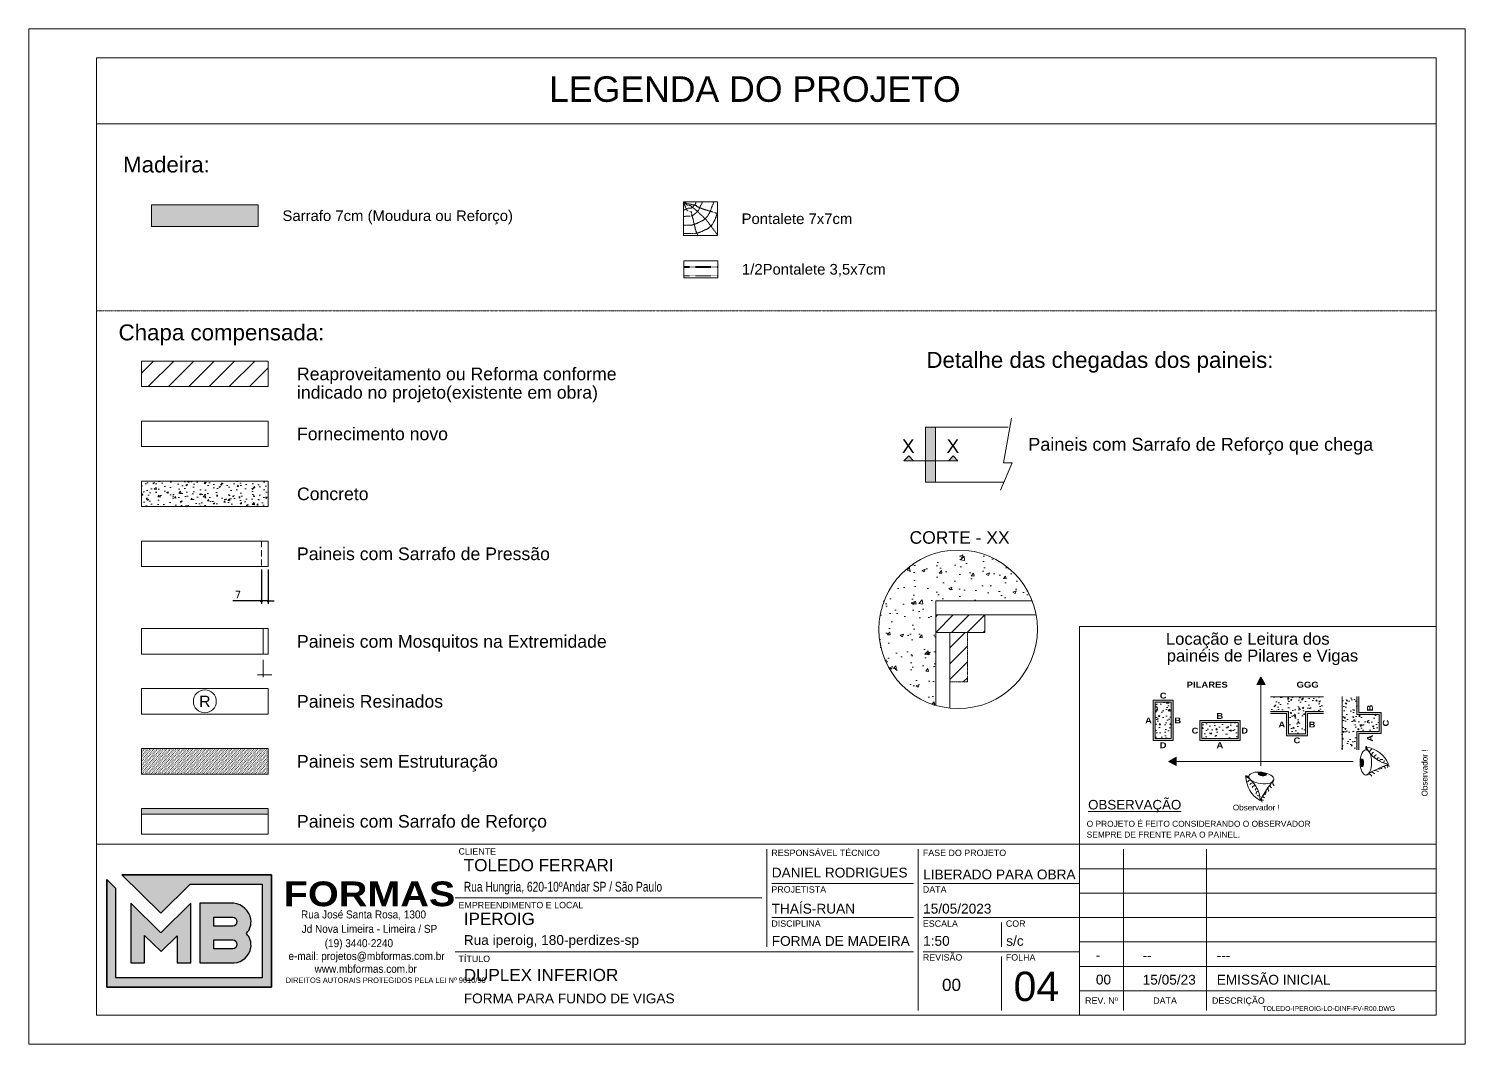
# Model space of a CAD drawing. Extents: x -20676 to 4767, y -817 to 14270.
# Drawn here: x -20676 to -19191, y 7532 to 8582 of the extents above; entities that cross this region are included whole.
import ezdxf
from ezdxf.enums import TextEntityAlignment as Align

# ---------------------------------------------------------------- set-up
doc = ezdxf.new("R2010")
doc.units = 0
doc.header["$PDMODE"] = 2
doc.header["$PDSIZE"] = 10
for name, pattern in [('CABLIN', [0.35, 0.25, -0.1]), ('DIVIDE2', [0.625, 0.25, -0.125, 0, -0.125, 0, -0.125]), ('HIDDEN', [9.525, 6.35, -3.175])]:
    doc.linetypes.add(name, pattern=pattern)
doc.layers.get('0').update_dxf_attribs({"lineweight": 13})
doc.layers.get('Defpoints').update_dxf_attribs({"lineweight": 13})
for name, color, linetype, lineweight in [('cotas', 4, 'Continuous', 13), ('FOLHA MB', 7, 'Continuous', 13), ('Hachura', 251, 'CABLIN', 9), ('MADEIRA', 3, 'Continuous', 13)]:
    doc.layers.add(name, color=color, linetype=linetype, lineweight=lineweight)
doc.layers.add('MB_LOGO', color=254, linetype='Continuous')
doc.styles.add('ARIAL', font='arial.ttf', dxfattribs={"oblique": 15, "height": 25})
doc.styles.add('Arial Black', font='ariblk.ttf')
doc.styles.add('MB_C01', font='arial.ttf', dxfattribs={"height": 1.3})
doc.styles.add('MB_C02', font='arial.ttf', dxfattribs={"height": 2})
doc.styles.add('MB_C03', font='arial.ttf', dxfattribs={"height": 2.5})
doc.styles.add('MB_C04', font='arial.ttf', dxfattribs={"height": 6})
doc.styles.add('MB_LOGO', font='ariblk.ttf', dxfattribs={"height": 75})
doc.styles.add('MB_TEXT', font='ARIALN.TTF', dxfattribs={"height": 10})
doc.styles.add('RICARDO', font='arial.ttf', dxfattribs={"width": 0.8})
doc.styles.add('ROMANS', font='romans.shx')
doc.dimstyles.new('PAINEL', dxfattribs={"dimtxt": 7, "dimasz": 3, "dimexe": 3, "dimexo": 3, "dimgap": 3, "dimtad": 1, "dimdec": 1, "dimzin": 12, "dimdsep": 46, "dimtxsty": 'ROMANS', "dimblk": 'DOT', "dimcen": 0, "dimclrd": 4, "dimclre": 4, "dimclrt": 240, "dimadec": 1, "dimazin": 3, "dimtfac": 1, "dimtdec": 1, "dimtmove": 0, "dimatfit": 3, "dimfxl": 0, "dimtolj": 1, "dimtzin": 12, "dimarcsym": 0})
pattern_1 = [(50, (-120410.039, -68765.315), (14.666859, -1.2831839), [1.5336337, -16.8699712]), (355, (-120410.039, -68765.315), (-2.8372497, 15.3811632), [1.226907, -13.495977]), (100.4514, (-120408.816, -68765.422), (11.8296202, 14.09797), [1.3033881, -14.3372694]), (46.1842, (-120410.039, -68761.226), (21.8234252, -3.3846073), [2.3004506, -25.304957]), (96.6356, (-120408.22, -68761.508), (19.1124036, 19.9192006), [1.955082, -21.5059007]), (351.1842, (-120410.039, -68761.226), (19.112388, 19.9192155), [1.8403605, -20.2439655]), (21, (-120407.994, -68762.248), (12.205824, -8.2329323), [1.5336337, -16.8699712]), (326, (-120407.994, -68762.248), (4.9754214, 14.8281944), [1.226907, -13.495977]), (71.4514, (-120406.977, -68762.934), (17.1812504, 6.5952487), [1.3033881, -14.3372694]), (37.5, (-120410.0386, -68765.3155), (0.2486502, 6.80716333), [0, -13.3323894, 0, -13.7004615, 0, -13.5470981]), (7.5, (-120410.0386, -68765.3155), (5.3793643, 8.06510817), [0, -7.8113079, 0, -13.02566265, 0, -5.16323362]), (327.5, (-120414.5986, -68765.3155), (10.9158414, -0.46121217), [0, -5.1121125, 0, -15.949791, 0, -21.16414575]), (317.5, (-120416.643, -68765.315), (11.9252532, 2.0469917), [0, -6.64574625, 0, -10.5922971, 0, -15.02961075])]

# ---------------------------------------------------------------- blocks, each defined once
blk = doc.blocks.new('OLHO')
at = {"linetype": 'Continuous', "ltscale": 2}
h = blk.add_hatch(color=256, dxfattribs=at)
edge = h.paths.add_edge_path()
edge.add_ellipse((-13.15, 0.82), major_axis=(0, 2.06), ratio=0.407408, start_angle=0, end_angle=360)
for centre, radius, start, end in [((-9.53, 8.7), 1.71, 166.48621, 238.45693), ((-9.21, 8.88), 1.71, 166.48621, 238.45693), ((2.54, 14.4), 14.44, 202.63837, 261.2261), ((-12.99, -5.43), 14.44, 22.63837, 81.2261), ((-7.58, 6.19), 1.68, 111.9328, 184.02), ((23.31, -62.11), 66.34, 110.26584, 121.18128), ((-6.52, 4.85), 1.56, 111.29896, 194.67653), ((-5.5, 3.7), 1.26, 100.14534, 198.25071), ((-4.82, 2.71), 0.649, 46.58631, 250.36892), ((-3.12, 1.29), 1.29, 66.02843, 161.4407), ((-2.8, 1.56), 0.91, 302.73373, 27.59324), ((-9.76, -6.9), 1.95, 30.88381, 102.04137), ((-8.13, -5.22), 1.36, 20.24011, 109.83764), ((-6.71, -7.06), 4.01, 62.00743, 92.78094), ((-4.27, -0.55), 1.74, 244.29694, 319.28841), ((-2.3, -1.84), 0.879, 346.72947, 126.85862), ((-0.82, -1.04), 0.749, 328.35554, 136.8595), ((0.98, 0.07), 0.978, 184.14557, 266.15034)]:
    blk.add_arc(centre, radius, start, end, dxfattribs=at)
for centre, major_axis, ratio in [((-11.13, 1.04), (0, 6.39), 0.452381), ((-13.15, 0.82), (0, 2.06), 0.407408)]:
    blk.add_ellipse(centre, major_axis=major_axis, ratio=ratio, dxfattribs=at)
blk = doc.blocks.new('_Dot')
at = {"color": 0, "linetype": 'ByBlock', "lineweight": -2}
blk.add_line((-0.5, 0), (-1, 0), dxfattribs=at)
at = {"color": 0, "linetype": 'ByBlock', "const_width": 0.5}
blk.add_lwpolyline([(-0.25, 0, 1), (0.25, 0, 1)], format="xyb", close=True, dxfattribs=at)
blk = doc.blocks.new('*D25')
at = {"layer": 'cotas', "color": 4, "lineweight": -2, "transparency": 16777216}
for p, q in [((-20435.8, 8023.2), (-20435.8, 7987.6)), ((-20428.8, 8023.2), (-20428.8, 7987.6)), ((-20438.8, 7990.6), (-20465.5, 7990.6)), ((-20428.8, 7990.6), (-20435.8, 7990.6)), ((-20425.8, 7990.6), (-20422.8, 7990.6))]:
    blk.add_line(p, q, dxfattribs=at)
at = {"layer": 'Defpoints', "color": 0, "transparency": 16777216}
for p in [(-20435.8, 8026.2), (-20428.8, 8026.2), (-20428.8, 7990.6)]:
    blk.add_point(p, dxfattribs=at)
at = {"layer": 'cotas', "color": 4, "lineweight": -2, "transparency": 16777216, "xscale": 3, "yscale": 3, "zscale": 3}
blk.add_blockref('_Dot', (-20435.8, 7990.6), dxfattribs=at)
at = {"layer": 'cotas', "color": 4, "lineweight": -2, "transparency": 16777216, "xscale": 3, "yscale": 3, "zscale": 3, "rotation": 180}
blk.add_blockref('_Dot', (-20428.8, 7990.6), dxfattribs=at)
at = {"layer": 'cotas', "color": 240, "transparency": 16777216, "insert": (-20460.1, 7997.1), "char_height": 7, "attachment_point": 5, "style": 'ROMANS'}
blk.add_mtext('\\A1;7', dxfattribs=at)
blk = doc.blocks.new('Resinado')
at = {"color": 1}
blk.add_circle((0, 0), 11.1, dxfattribs=at)
at = {"style": 'ARIAL'}
blk.add_text('R', height=11, dxfattribs=at).set_placement((0, 0), align=Align.MIDDLE_CENTER)
blk = doc.blocks.new('LOGO2')
at = {"layer": 'MB_LOGO', "linetype": 'Continuous'}
h = blk.add_hatch(color=256, dxfattribs=at)
h.dxf.hatch_style = 1
h.set_gradient(color1=(242, 132, 69), color2=(247, 180, 141), rotation=90, tint=1)
h.paths.add_polyline_path([(7.48, 9.64), (10.45, 12.57), (17.71, 12.57), (17.71, 3.12), (2.97, 3.12), (2.97, 12.14), (2.04, 13.06), (2.04, 2.19), (18.64, 2.19), (18.64, 13.5), (3.56, 13.5)])
h = blk.add_hatch(color=256, dxfattribs=at)
h.dxf.hatch_style = 1
h.set_gradient(color1=(242, 132, 69), color2=(247, 180, 141), rotation=90, tint=1)
h.paths.add_polyline_path([(10.52, 4.64), (10.52, 10.66), (7.5, 7.68), (4.47, 10.66), (4.47, 4.64), (5.86, 4.64), (5.86, 7.4), (7.51, 5.78), (9.13, 7.37), (9.13, 4.64)])
h = blk.add_hatch(color=256, dxfattribs=at)
h.dxf.hatch_style = 1
h.set_gradient(color1=(242, 132, 69), color2=(247, 180, 141), rotation=90, tint=1)
h.paths.add_polyline_path([(11.42, 10.66), (11.42, 4.64), (14.89, 4.64, 0.350532), (16.57, 6.18, 0.219217), (16.12, 7.6, 0.21502), (16.57, 9.03, 0.319901), (14.85, 10.66)])
h.paths.add_polyline_path([(14.75, 8.33), (12.82, 8.33), (12.82, 9.26), (14.63, 9.26, -1)], flags=16)
h.paths.add_polyline_path([(14.75, 6.04), (12.82, 6.04), (12.82, 6.97), (14.63, 6.97, -1)], flags=16)
blk.add_lwpolyline([(3.56, 13.5), (18.64, 13.5), (18.64, 2.19), (2.04, 2.19), (2.04, 13.06)], dxfattribs=at)
at = {"layer": 'MB_LOGO', "color": 31, "linetype": 'Continuous', "true_color": 0xf7b48d}
for points in [[(10.45, 12.57), (17.71, 12.57), (17.71, 3.12), (2.97, 3.12), (2.97, 12.14), (2.04, 13.06), (2.04, 2.19), (18.64, 2.19), (18.64, 13.5), (3.56, 13.5), (7.48, 9.64)], [(4.47, 10.66), (4.47, 4.64), (5.86, 4.64), (5.86, 7.4), (7.51, 5.78), (9.13, 7.37), (9.13, 4.64), (10.52, 4.64), (10.52, 10.66), (7.5, 7.68)]]:
    blk.add_lwpolyline(points, close=True, dxfattribs=at)
for points in [[(16.57, 9.03, 0.319901), (14.85, 10.66), (11.42, 10.66), (11.42, 4.64), (14.89, 4.64, 0.350532), (16.57, 6.18, 0.219217), (16.12, 7.6, 0.21502)], [(12.82, 9.26), (14.75, 9.26, -0.880235), (14.75, 8.33), (12.82, 8.33)], [(12.82, 6.97), (14.75, 6.97, -0.880235), (14.75, 6.04), (12.82, 6.04)]]:
    blk.add_lwpolyline(points, format="xyb", close=True, dxfattribs=at)
at = {"layer": 'MB_LOGO', "color": 0, "linetype": 'Continuous', "style": 'MB_LOGO'}
blk.add_text('FORMAS', height=2.496, dxfattribs=at).set_placement((19.88, 10.35))
at = {"layer": 'MB_LOGO', "color": 0, "style": 'MB_TEXT', "width": 1.1}
for s, p in [('Rua José Santa Rosa, 1300', (21.62, 9.12)), ('Jd Nova Limeira - Limeira / SP', (21.69, 7.67)), ('(19) 3440-2240', (24.01, 6.23)), ('e-mail: projetos@mbformas.com.br', (20.35, 4.93)), ('www.mbformas.com.br', (22.99, 3.64))]:
    blk.add_text(s, height=0.7993, dxfattribs=at).set_placement(p)
at = {"layer": 'MB_LOGO', "color": 252, "style": 'MB_TEXT'}
blk.add_text('DIREITOS AUTORAIS PROTEGIDOS PELA LEI Nº 9610/98', height=0.546, dxfattribs=at).set_placement((20.07, 2.62))
blk = doc.blocks.new('A$Ceb89ac90')
at = {"color": 1}
for p, q in [((1086.3, 356.7), (70, 356.7)), ((1086.3, 356.7), (1086.3, 179.9)), ((1455, 356.7), (1086.3, 356.7)), ((763, 351.7), (763, 250.7)), ((919.6, 351.7), (919.6, 185)), ((1131.8, 185), (1131.8, 351.7)), ((1217.6, 351.7), (1217.6, 185)), ((1455, 331.5), (1086.3, 331.5)), ((914.6, 316.3), (768.1, 316.3)), ((1086.3, 316.3), (924.7, 316.3)), ((758, 301.2), (440.7, 301.2)), ((1455, 306.2), (1086.3, 306.2)), ((914.6, 281), (768.1, 281)), ((1086.3, 281), (924.7, 281)), ((1005.5, 275.9), (1005.5, 250.7)), ((1455, 281), (1086.3, 281)), ((1455, 255.7), (1086.3, 255.7)), ((914.6, 245.6), (440.7, 245.6)), ((1086.3, 245.6), (924.7, 245.6)), ((1005.5, 240.6), (1005.5, 185)), ((1455, 230.4), (1086.3, 230.4)), ((1455, 205.2), (1086.3, 205.2))]:
    blk.add_line(p, q, dxfattribs=at)
for points in [[(0, 1199.9), (0, 149.9), (1485, 149.9), (1485, 1199.9)], [(70, 1169.9), (70, 179.9), (1455, 179.9), (1455, 1169.9)]]:
    blk.add_lwpolyline(points, close=True, dxfattribs=at)
at = {"xscale": 10.25810868844649, "yscale": 10.25810868844649, "zscale": 10.25810868844649}
blk.add_blockref('LOGO2', (59.7, 186.5), dxfattribs=at)
at = {"color": 6, "style": 'MB_C01'}
for s, height, p in [('CLIENTE', 6.57, (444.3, 346.1)), ('RESPONSÁVEL TÉCNICO', 6.566, (767.7, 344.6)), ('FASE DO PROJETO', 6.566, (924.3, 344.6)), ('PROJETISTA', 6.57, (767.7, 306.7)), ('DATA', 6.57, (924.3, 306.7)), ('EMPREENDIMENTO E LOCAL', 6.566, (444.3, 290.6)), ('DISCIPLINA', 6.57, (767.7, 271.4)), ('ESCALA', 6.57, (924.3, 271.4)), ('COR', 6.57, (1010.1, 271.4)), ('TÍTULO', 6.57, (444.3, 235)), ('REVISÃO', 6.57, (924.3, 236.5)), ('FOLHA', 6.57, (1010.1, 236.5))]:
    blk.add_text(s, height=height, dxfattribs=at).set_placement(p)
at = {"color": 5, "style": 'MB_C02'}
for s, p in [('DANIEL RODRIGUES', (768.1, 322.4)), ('FORMA DE MADEIRA', (768.1, 251.7))]:
    blk.add_text(s, height=10.102, dxfattribs=at).set_placement(p)
at = {"color": 6, "style": 'MB_C01'}
for s, p in [('REV. Nº', (1109, 195.1)), ('DATA', (1174.7, 195.1)), ('DESCRIÇÃO', (1250.5, 195.1))]:
    blk.add_text(s, height=6.57, dxfattribs=at).set_placement(p, align=Align.MIDDLE_CENTER)
at = {"insert": (1275.3, 189.4), "char_height": 5.051, "width": 210.818, "attachment_point": 1, "style": 'MB_C04'}
blk.add_mtext('TOLEDO-IPEROIG-LO-DINF-FV-R00.DWG', dxfattribs=at)
at = {"color": 5}
for tag, p, height, style in [('CLIENTE', (449.7, 328.8), 12.6, 'MB_C03'), ('REV_05', (1103.1, 338.1), 10.1, 'MB_C02'), ('DATA_REV_05', (1151.5, 337.9), 10.1, 'MB_C02'), ('INFO_REV_05', (1228.1, 337.9), 10.1, 'MB_C02'), ('FASE', (924.6, 320.5), 10.1, 'MB_C02'), ('REV_04', (1103.1, 312.8), 10.1, 'MB_C02'), ('DATA_REV_04', (1151.5, 312.7), 10.1, 'MB_C02'), ('INFO_REV_04', (1228.1, 312.7), 10.1, 'MB_C02'), ('REV_03', (1103.1, 287.6), 10.1, 'MB_C02'), ('DATA_REV_03', (1151.5, 287.4), 10.1, 'MB_C02'), ('INFO_REV_03', (1228.1, 287.4), 10.1, 'MB_C02'), ('OBRA', (449.7, 273.3), 12.6, 'MB_C03'), ('PROJETISTA', (768, 285.1), 10.1, 'MB_C02'), ('DATA', (924.6, 285.1), 10.1, 'MB_C02'), ('REV_02', (1103.1, 262.3), 10.1, 'MB_C02'), ('DATA_REV_02', (1151.5, 262.1), 10.1, 'MB_C02'), ('INFO_REV_02', (1228.1, 262.1), 10.1, 'MB_C02'), ('ESC', (924.6, 251.8), 10.1, 'MB_C02'), ('COR', (1010.5, 251.8), 10.1, 'MB_C02'), ('REV_01', (1103.1, 237.1), 10.1, 'MB_C02'), ('DATA_REV_01', (1151.5, 236.9), 10.1, 'MB_C02'), ('INFO_REV_01', (1228.1, 236.9), 10.1, 'MB_C02'), ('PAVIMENTO', (449.7, 215.3), 12.6, 'MB_C03'), ('FL', (1018.1, 194.7), 30.3, 'MB_C04'), ('EMISSÃO_INICIAL', (1228.1, 211.6), 10.1, 'MB_C02'), ('REV', (944.1, 205), 12.6, 'MB_C03'), ('REV_00', (1103.1, 211.8), 10.1, 'MB_C02'), ('DATA_REV_00', (1151.5, 211.6), 10.1, 'MB_C02')]:
    blk.add_attdef(tag, p, '', height=height, dxfattribs=dict(at, style=style))
at = {"color": 6, "style": 'MB_C02'}
for tag, p in [('ENDEREÇO_CLIENTE', (449.7, 307.8)), ('ENDEREÇO_OBRA', (449.7, 252.7)), ('TIPO_DE_PROJETO', (449.7, 192.3))]:
    blk.add_attdef(tag, p, '', height=10.1, dxfattribs=at)

msp = doc.modelspace()

# ---------------------------------------------------------------- hatches: boundary and pattern name
at = {"layer": 'FOLHA MB'}
h = msp.add_hatch(dxfattribs=at)
h.set_pattern_fill('ANSI31', color=256, scale=118.656251, style=0)
h.set_pattern_definition([(45, (-19313.73, 12010.409), (-10.48783, 10.48783), [])])
h.paths.add_polyline_path([(-20559.95, 8238.58), (-20559.95, 8212.18), (-20428.75, 8212.18), (-20428.75, 8238.58)])
at = {"layer": 'FOLHA MB', "ltscale": 2}
for points in [[(-19749.27, 8113.5), (-19739.08, 8113.5), (-19739.08, 8170.18), (-19749.27, 8170.18)], [(-20559.95, 7775.99), (-20559.95, 7770.06), (-20428.75, 7770.06), (-20428.75, 7775.99)]]:
    msp.add_hatch(color=252, dxfattribs=at).paths.add_polyline_path(points)
h = msp.add_hatch(color=256, dxfattribs=at)
h.paths.add_polyline_path([(-19771.66, 8135.66), (-19761.72, 8135.66), (-19766.69, 8140.64)])
h.paths.add_polyline_path([(-19720.76, 8140.64), (-19725.73, 8135.66), (-19715.78, 8135.66)])
at = {"layer": 'FOLHA MB'}
h = msp.add_hatch(dxfattribs=at)
h.set_pattern_fill('AR-CONC', color=256, scale=2.373125, style=0)
h.set_pattern_definition([(50, (-10310.081, 8186.85), (17.02148, -1.489187), [1.779844, -19.57828]), (355, (-10310.081, 8186.85), (-3.292743, 17.85046), [1.423875, -15.662625]), (100.4514, (-10308.663, 8186.726), (13.72875, 16.361262), [1.512634, -16.63898]), (46.1842, (-10310.08, 8191.596), (25.326964, -3.927973), [2.669766, -29.36742]), (96.6356, (-10307.97, 8191.27), (22.180715, 23.117035), [2.26895, -24.958464]), (351.1842, (-10310.08, 8191.596), (22.180696, 23.11705), [2.13581, -23.49394]), (21, (-10307.708, 8190.41), (14.16535, -9.55465), [1.779844, -19.57828]), (326, (-10307.708, 8190.41), (5.774177, 17.208717), [1.423875, -15.662625]), (71.4514, (-10306.527, 8189.614), (19.939533, 7.654052), [1.512634, -16.63898]), (37.5, (-10310.081, 8186.85), (0.2885686, 7.8999873), [0, -15.472775, 0, -15.899938, 0, -15.721953]), (7.5, (-10310.081, 8186.85), (6.242969, 9.359883), [0, -9.0653376, 0, -15.116806, 0, -5.992141]), (327.5, (-10315.373, 8186.85), (12.6682738, -0.5352553), [0, -5.932813, 0, -18.510375, 0, -24.561844]), (317.5, (-10317.746, 8186.85), (13.839737, 2.375616), [0, -7.712656, 0, -12.292788, 0, -17.442469])])
h.paths.add_polyline_path([(-20428.75, 8088.18), (-20428.75, 8114.58), (-20559.95, 8114.58), (-20559.95, 8088.18)])
at = {"layer": 'FOLHA MB', "linetype": 'HIDDEN', "ltscale": 15}
h = msp.add_hatch(dxfattribs=at)
h.set_pattern_fill('AR-CONC', color=251, scale=0.182044, style=0)
h.set_pattern_definition([(50, (7000, 0), (33.165646, -2.901617), [3.46794, -38.147344]), (355, (7000, 0), (-6.415857, 34.780774), [2.774352, -30.51798]), (100.45144, (7002.764, -0.242), (26.74979, 31.879156), [2.947296, -32.42028]), (46.1842, (7000, 9.248), (49.348343, -7.65356), [5.20191, -57.221015]), (96.63556, (7004.11, 8.61), (43.218025, 45.04247), [4.42095, -48.63046]), (351.18415, (7000, 9.25), (43.21802, 45.04247), [4.16152, -45.77676]), (21, (7004.624, 6.936), (27.600507, -18.616777), [3.46794, -38.147344]), (326, (7004.624, 6.936), (11.250695, 33.530335), [2.774352, -30.517875]), (71.45144, (7006.924, 5.384), (38.851202, 14.913558), [2.947296, -32.420224]), (37.5, (7000, 0), (0.562262, 15.392747), [0, -30.147961, 0, -30.980267, 0, -30.633473]), (7.5, (7000, 0), (12.164126, 18.237284), [0, -17.663376, 0, -29.454373, 0, -11.675399]), (327.5, (6989.689, 0), (24.6834694, -1.042884), [0, -11.559801, 0, -36.06658, 0, -47.857576]), (317.5, (6985.065, 0), (26.966045, 4.628743), [0, -15.027741, 0, -23.951908, 0, -33.985815])])
h.paths.add_polyline_path([(-19639.07, 7990.69, 0.8316669), (-19797.61, 7961.3, 0.3323584), (-19738.85, 7882.67), (-19738.85, 7957.92), (-19738.85, 7990.69)])
at = {"layer": 'FOLHA MB'}
h = msp.add_hatch(dxfattribs=at)
h.set_pattern_fill('ANSI31', color=256, scale=3.640882, style=0)
h.set_pattern_definition([(45, (-19738.853, 7957.919), (-8.174, 8.174), [])])
h.paths.add_polyline_path([(-19738.85, 7976.12), (-19738.85, 7957.92), (-19687.88, 7957.92), (-19687.88, 7976.12)])
h = msp.add_hatch(dxfattribs=at)
h.set_pattern_fill('ANSI31', color=256, scale=3.640882, style=0)
h.set_pattern_definition([(45, (20661.083, -8563.773), (-8.1740137, 8.1740137), [])])
h.paths.add_polyline_path([(-19706.08, 7957.92), (-19724.29, 7957.92), (-19724.29, 7906.95), (-19706.08, 7906.95)])
at = {"layer": 'FOLHA MB', "linetype": 'Continuous', "ltscale": 2}
h = msp.add_hatch(color=256, dxfattribs=at)
h.paths.add_polyline_path([(-19407, 7904.34), (-19402.61, 7904.34), (-19402.61, 7912.18)])
h.paths.add_polyline_path([(-19402.61, 7912.18), (-19402.61, 7904.34), (-19398.23, 7904.34)])
for points in [[(-19402.61, 7912.18), (-19402.61, 7904.34), (-19398.23, 7904.34)], [(-19301.5, 7875.21), (-19301.5, 7891.87), (-19303.54, 7891.87), (-19303.54, 7873.16), (-19280.4, 7873.16), (-19280.4, 7855.5), (-19303.54, 7855.5), (-19303.54, 7836.79), (-19301.5, 7836.79), (-19301.5, 7853.45), (-19278.36, 7853.45), (-19278.36, 7875.21)], [(-19354.46, 7874.42), (-19337.79, 7874.42), (-19337.79, 7876.47), (-19356.51, 7876.47), (-19356.51, 7853.33), (-19374.17, 7853.33), (-19374.17, 7876.47), (-19392.88, 7876.47), (-19392.88, 7874.42), (-19376.21, 7874.42), (-19376.21, 7851.28), (-19354.46, 7851.28)], [(-19490.25, 7829.09), (-19498.1, 7824.71), (-19490.25, 7824.71)]]:
    msp.add_hatch(color=256, dxfattribs=at).paths.add_polyline_path(points)
h = msp.add_hatch(color=256, dxfattribs=at)
h.paths.add_polyline_path([(-19514.01, 7846.2), (-19493.36, 7846.2), (-19493.36, 7887.91), (-19514.01, 7887.91)])
h.paths.add_polyline_path([(-19495.41, 7848.25), (-19511.96, 7848.25), (-19511.96, 7885.87), (-19495.41, 7885.87)], flags=16)
h.paths.add_polyline_path([(-19465.92, 7846.2), (-19424.2, 7846.2), (-19424.2, 7866.85), (-19465.92, 7866.85)])
h.paths.add_polyline_path([(-19426.25, 7848.25), (-19426.25, 7864.8), (-19463.87, 7864.8), (-19463.87, 7848.25)], flags=16)
at = {"layer": 'FOLHA MB'}
h = msp.add_hatch(dxfattribs=at)
h.set_pattern_fill('AR-CONC', color=256, scale=2.044845, style=0)
h.set_pattern_definition(pattern_1)
h.paths.add_polyline_path([(-19511.96, 7848.25), (-19495.41, 7848.25), (-19495.41, 7885.87), (-19511.96, 7885.87)])
h = msp.add_hatch(dxfattribs=at)
h.set_pattern_fill('AR-CONC', color=256, scale=2.044845, style=0)
h.set_pattern_definition([(50, (-120430.298, -68770.11), (14.666859, -1.2831839), [1.5336337, -16.8699712]), (355, (-120430.298, -68770.11), (-2.8372497, 15.3811632), [1.226907, -13.495977]), (100.4514, (-120429.076, -68770.217), (11.8296202, 14.09797), [1.3033881, -14.3372694]), (46.1842, (-120430.298, -68766.02), (21.8234252, -3.3846073), [2.3004506, -25.304957]), (96.6356, (-120428.48, -68766.303), (19.1124036, 19.9192006), [1.955082, -21.5059007]), (351.1842, (-120430.298, -68766.02), (19.112388, 19.9192155), [1.8403605, -20.2439655]), (21, (-120428.253, -68767.043), (12.205824, -8.2329323), [1.5336337, -16.8699712]), (326, (-120428.253, -68767.043), (4.9754214, 14.8281944), [1.226907, -13.495977]), (71.4514, (-120427.236, -68767.729), (17.1812504, 6.5952487), [1.3033881, -14.3372694]), (37.5, (-120430.298, -68770.1103), (0.2486502, 6.80716333), [0, -13.3323894, 0, -13.7004615, 0, -13.5470981]), (7.5, (-120430.298, -68770.11), (5.3793643, 8.06510817), [0, -7.8113079, 0, -13.02566265, 0, -5.16323362]), (327.5, (-120434.858, -68770.1103), (10.9158414, -0.46121217), [0, -5.1121125, 0, -15.949791, 0, -21.16414575]), (317.5, (-120436.903, -68770.11), (11.9252532, 2.0469917), [0, -6.64574625, 0, -10.5922971, 0, -15.02961075])])
h.paths.add_polyline_path([(-19337.79, 7891.6), (-19392.88, 7891.6), (-19392.88, 7876.47), (-19374.17, 7876.47), (-19374.17, 7853.33), (-19356.51, 7853.33), (-19356.51, 7876.47), (-19337.79, 7876.47)])
h = msp.add_hatch(dxfattribs=at)
h.set_pattern_fill('AR-CONC', color=256, scale=2.044845, angle=90, style=0)
h.set_pattern_definition([(140, (57343.034, -93200.632), (1.2831839, 14.666859), [1.5336337, -16.8699712]), (85, (57343.034, -93200.632), (-15.3811632, -2.8372497), [1.226907, -13.495977]), (190.4514, (57343.14, -93199.41), (-14.09797, 11.8296202), [1.3033881, -14.3372694]), (136.1842, (57338.944, -93200.632), (3.3846073, 21.8234252), [2.3004506, -25.304957]), (186.6356, (57339.226, -93198.813), (-19.9192006, 19.1124036), [1.955082, -21.5059007]), (81.1842, (57338.944, -93200.632), (-19.9192155, 19.112388), [1.8403605, -20.2439655]), (111, (57339.966, -93198.587), (8.2329323, 12.205824), [1.5336337, -16.8699712]), (56, (57339.966, -93198.587), (-14.8281944, 4.9754214), [1.226907, -13.495977]), (161.4514, (57340.652, -93197.57), (-6.5952487, 17.1812504), [1.3033881, -14.3372694]), (127.5, (57343.0335, -93200.632), (-6.80716333, 0.2486502), [0, -13.3323894, 0, -13.7004615, 0, -13.5470981]), (97.5, (57343.0335, -93200.632), (-8.06510817, 5.3793643), [0, -7.8113079, 0, -13.02566265, 0, -5.16323362]), (57.5, (57343.0335, -93205.192), (0.46121217, 10.9158414), [0, -5.1121125, 0, -15.949791, 0, -21.16414575]), (47.5, (57343.0335, -93207.237), (-2.0469917, 11.9252532), [0, -6.64574625, 0, -10.5922971, 0, -15.02961075])])
h.paths.add_polyline_path([(-19318.68, 7891.87), (-19318.68, 7836.79), (-19303.54, 7836.79), (-19303.54, 7855.5), (-19280.4, 7855.5), (-19280.4, 7873.16), (-19303.54, 7873.16), (-19303.54, 7891.87)])
h = msp.add_hatch(dxfattribs=at)
h.set_pattern_fill('AR-CONC', color=256, scale=2.044845, style=0)
h.set_pattern_definition(pattern_1)
h.paths.add_polyline_path([(-19463.87, 7864.8), (-19463.87, 7848.25), (-19426.25, 7848.25), (-19426.25, 7864.8)])
h = msp.add_hatch(dxfattribs=at)
h.set_pattern_fill('DOTS', color=256, angle=45, style=0)
h.paths.add_polyline_path([(-20559.95, 7837.99), (-20559.95, 7811.59), (-20428.75, 7811.59), (-20428.75, 7837.99)])
at = {"layer": 'FOLHA MB', "linetype": 'Continuous', "ltscale": 2}
h = msp.add_hatch(color=256, dxfattribs=at)
h.paths.add_polyline_path([(-19490.25, 7820.33), (-19490.25, 7824.71), (-19498.1, 7824.71)])
h.paths.add_polyline_path([(-19498.1, 7824.71), (-19490.25, 7824.71), (-19490.25, 7829.09)])
at = {"layer": 'Hachura'}
msp.add_hatch(color=256, dxfattribs=at).paths.add_polyline_path([(-20439.07, 8377.81), (-20439.07, 8400.06), (-20549.64, 8400.06), (-20549.64, 8377.81)])

# ---------------------------------------------------------------- linework, layer by layer
at = {"layer": 'FOLHA MB', "color": 0}
msp.add_line((-20606.4, 8483.8), (-19221.4, 8483.8), dxfattribs=at)
at = {"layer": 'FOLHA MB', "color": 176, "linetype": 'DIVIDE2'}
msp.add_line((-20606.4, 8290.46), (-19221.4, 8290.46), dxfattribs=at)
at = {"layer": 'FOLHA MB'}
for p, q in [((-19739.08, 8170.18), (-19739.08, 8113.5)), ((-19687.88, 7976.12), (-19687.88, 7957.92)), ((-19738.85, 7957.92), (-19706.08, 7957.92)), ((-19738.85, 7957.92), (-19687.88, 7957.92)), ((-20434.13, 7929.65), (-20434.13, 7911.86)), ((-20440.06, 7914.23), (-20425.19, 7914.23)), ((-20559.95, 7770.06), (-20428.75, 7770.06))]:
    msp.add_line(p, q, dxfattribs=at)
at = {"layer": 'FOLHA MB', "ltscale": 2}
for p, q in [((-19660.46, 8179.63), (-19668.89, 8133.29)), ((-19771.66, 8135.66), (-19766.69, 8140.64)), ((-19761.72, 8135.66), (-19766.69, 8140.64)), ((-19725.73, 8135.66), (-19720.76, 8140.64)), ((-19715.78, 8135.66), (-19720.76, 8140.64)), ((-19771.66, 8135.66), (-19715.78, 8135.66)), ((-19659.66, 8133.29), (-19671.7, 8105.2)), ((-19668.89, 8133.29), (-19659.66, 8133.29)), ((-19738.85, 7990.69), (-19639.07, 7990.69)), ((-19738.85, 7990.69), (-19738.85, 7957.92)), ((-19738.85, 7976.12), (-19634.98, 7976.12)), ((-19738.85, 7957.92), (-19738.85, 7882.67)), ((-19724.29, 7957.92), (-19724.29, 7879.77))]:
    msp.add_line(p, q, dxfattribs=at)
at = {"layer": 'FOLHA MB', "color": 1, "linetype": 'HIDDEN'}
msp.add_line((-20435.76, 8052.58), (-20435.76, 8026.18), dxfattribs=at)
at = {"layer": 'FOLHA MB', "color": 1}
msp.add_line((-20434.13, 7961.99), (-20434.13, 7935.59), dxfattribs=at)
at = {"layer": 'FOLHA MB', "linetype": 'DIVIDE2'}
for p in [(-19706.08, 7957.92), (-19724.29, 7906.95)]:
    msp.add_line(p, (-19706.08, 7906.95), dxfattribs=at)
at = {"layer": 'FOLHA MB', "linetype": 'Continuous', "ltscale": 2}
for p, q in [((-19402.61, 7912.18), (-19407, 7904.34)), ((-19407, 7904.34), (-19398.23, 7904.34)), ((-19402.61, 7912.18), (-19398.23, 7904.34)), ((-19402.61, 7912.18), (-19402.61, 7820.25)), ((-19392.88, 7891.6), (-19337.79, 7891.6)), ((-19318.68, 7836.79), (-19318.68, 7891.87)), ((-19303.54, 7873.16), (-19303.54, 7891.87)), ((-19301.5, 7875.21), (-19301.5, 7891.87)), ((-19392.88, 7876.47), (-19374.17, 7876.47)), ((-19392.88, 7874.42), (-19376.21, 7874.42)), ((-19376.21, 7874.42), (-19376.21, 7851.28)), ((-19374.17, 7876.47), (-19374.17, 7853.33)), ((-19356.51, 7876.47), (-19356.51, 7853.33)), ((-19356.51, 7876.47), (-19337.79, 7876.47)), ((-19354.46, 7874.42), (-19354.46, 7851.28)), ((-19354.46, 7874.42), (-19337.79, 7874.42)), ((-19303.54, 7873.16), (-19280.4, 7873.16)), ((-19301.5, 7875.21), (-19278.36, 7875.21)), ((-19280.4, 7855.5), (-19280.4, 7873.16)), ((-19278.36, 7853.45), (-19278.36, 7875.21)), ((-19376.21, 7851.28), (-19354.46, 7851.28)), ((-19374.17, 7853.33), (-19356.51, 7853.33)), ((-19303.54, 7836.79), (-19303.54, 7855.5)), ((-19303.54, 7855.5), (-19280.4, 7855.5)), ((-19301.5, 7836.79), (-19301.5, 7853.45)), ((-19301.5, 7853.45), (-19278.36, 7853.45)), ((-19498.1, 7824.71), (-19490.25, 7829.09)), ((-19490.25, 7820.33), (-19490.25, 7829.09)), ((-19498.1, 7824.71), (-19490.25, 7820.33)), ((-19498.1, 7824.71), (-19307.13, 7824.71))]:
    msp.add_line(p, q, dxfattribs=at)
at = {"layer": 'FOLHA MB'}
for points in [[(-20559.95, 8238.58), (-20428.75, 8238.58), (-20428.75, 8212.18), (-20559.95, 8212.18)], [(-20559.95, 8176.58), (-20428.75, 8176.58), (-20428.75, 8150.18), (-20559.95, 8150.18)], [(-20559.95, 8114.58), (-20428.75, 8114.58), (-20428.75, 8088.18), (-20559.95, 8088.18)], [(-20559.95, 8052.58), (-20428.75, 8052.58), (-20428.75, 8026.18), (-20559.95, 8026.18)], [(-20559.95, 7961.99), (-20434.13, 7961.99), (-20434.13, 7935.59), (-20559.95, 7935.59)], [(-20559.95, 7899.99), (-20428.75, 7899.99), (-20428.75, 7873.59), (-20559.95, 7873.59)], [(-20559.95, 7837.99), (-20428.75, 7837.99), (-20428.75, 7811.59), (-20559.95, 7811.59)], [(-20559.95, 7775.99), (-20428.75, 7775.99), (-20428.75, 7749.59), (-20559.95, 7749.59)]]:
    msp.add_lwpolyline(points, close=True, dxfattribs=at)
msp.add_lwpolyline([(-19668.14, 8113.5), (-19749.27, 8113.5), (-19749.27, 8170.18), (-19664.07, 8170.18)], dxfattribs=at)
at = {"layer": 'FOLHA MB', "color": 1}
for points in [[(-20434.13, 7935.59), (-20428.75, 7935.59), (-20428.75, 7961.99), (-20434.13, 7961.99)], [(-19221.38, 7739.05), (-19590.1, 7739.05), (-19590.1, 7964.24), (-19221.38, 7964.24)]]:
    msp.add_lwpolyline(points, close=True, dxfattribs=at)
at = {"layer": 'FOLHA MB', "linetype": 'Continuous', "ltscale": 2}
for points in [[(-19514.01, 7887.91), (-19493.36, 7887.91), (-19493.36, 7846.2), (-19514.01, 7846.2)], [(-19511.96, 7885.87), (-19495.41, 7885.87), (-19495.41, 7848.25), (-19511.96, 7848.25)], [(-19465.92, 7846.2), (-19465.92, 7866.85), (-19424.2, 7866.85), (-19424.2, 7846.2)], [(-19463.87, 7848.25), (-19463.87, 7864.8), (-19426.25, 7864.8), (-19426.25, 7848.25)]]:
    msp.add_lwpolyline(points, close=True, dxfattribs=at)
at = {"layer": 'FOLHA MB', "ltscale": 2}
msp.add_circle((-19715.62, 7961.3), 81.99, dxfattribs=at)
at = {"layer": 'Hachura'}
for p, q in [((-19999.1, 8336.4), (-19964.1, 8336.4)), ((-19999.1, 8335.34), (-19964.1, 8335.34)), ((-19999.1, 8326.79), (-19964.1, 8326.79))]:
    msp.add_line(p, q, dxfattribs=at)
for points in [[(-19999.48, 8378.88), (-19999.34, 8378.88), (-19998.87, 8379.02), (-19997.04, 8379.02), (-19996.56, 8379.08), (-19995.68, 8379.08), (-19991.7, 8379.22), (-19991.3, 8379.29), (-19990.82, 8379.29), (-19990.35, 8379.42), (-19989.87, 8379.49), (-19989.46, 8379.63), (-19988.99, 8379.83), (-19988.52, 8380.03), (-19988.11, 8380.1), (-19987.63, 8380.31), (-19987.16, 8380.44), (-19986.68, 8380.64), (-19986.28, 8380.85), (-19985.8, 8381.05), (-19985.33, 8381.19), (-19984.85, 8381.46), (-19984.44, 8381.8), (-19983.97, 8381.87), (-19983.49, 8382.07), (-19983.09, 8382.41), (-19982.61, 8382.61), (-19982.14, 8382.81), (-19981.66, 8383.02), (-19981.05, 8383.22), (-19980.44, 8383.42), (-19979.83, 8383.83), (-19979.42, 8384.04), (-19978.95, 8384.24), (-19978.47, 8384.65), (-19978.07, 8385.05), (-19977.59, 8385.46), (-19977.12, 8385.8), (-19976.84, 8386.21), (-19976.37, 8386.61), (-19975.42, 8387.43), (-19975.15, 8388.04), (-19974.67, 8388.31), (-19974.54, 8388.72), (-19974.06, 8389.26), (-19973.93, 8389.87), (-19973.66, 8390.34), (-19973.32, 8390.89), (-19972.84, 8391.36), (-19972.71, 8391.77), (-19972.57, 8392.31), (-19972.23, 8392.85), (-19972.09, 8393.26), (-19971.96, 8393.73), (-19971.55, 8394.28), (-19971.42, 8394.82), (-19971.28, 8395.29), (-19970.94, 8395.7), (-19970.81, 8396.24), (-19970.67, 8396.65), (-19970.53, 8397.12), (-19970.33, 8397.87), (-19970.06, 8398.41), (-19969.92, 8399.39), (-19969.72, 8400), (-19969.31, 8400.04), (-19969.11, 8400.65), (-19968.97, 8401.06), (-19968.84, 8401.47), (-19968.7, 8401.87), (-19968.5, 8402.28), (-19968.5, 8403.31)], [(-19999.48, 8403.31), (-19998.33, 8402.49), (-19998.19, 8402.08), (-19997.78, 8401.88), (-19997.44, 8401.47), (-19996.97, 8401.27), (-19996.7, 8400.86), (-19996.36, 8400.45), (-19996.09, 8400.05), (-19995.95, 8400.14), (-19995.48, 8399.73), (-19991.64, 8399.19), (-19991.23, 8398.35), (-19990.75, 8397.95), (-19990.41, 8397.54), (-19990.01, 8397.13), (-19989.53, 8396.93), (-19988.92, 8396.52), (-19988.65, 8396.11), (-19988.18, 8395.91), (-19987.43, 8395.3), (-19986.95, 8394.89), (-19986.21, 8394.55), (-19986, 8394.15), (-19985.46, 8393.88), (-19985.26, 8393.47), (-19984.85, 8392.93), (-19984.38, 8392.52), (-19983.63, 8391.91), (-19982.68, 8391.1), (-19982.41, 8390.69), (-19981.46, 8390.01), (-19981.32, 8389.54), (-19980.85, 8389.33), (-19980.24, 8388.79), (-19979.63, 8388.38), (-19979.22, 8388.04), (-19978.88, 8387.5), (-19978.61, 8387.09), (-19978.13, 8386.48), (-19977.39, 8386.42), (-19977.05, 8386.01), (-19964.48, 8369.26)], [(-19999.48, 8403.31), (-19999.36, 8402.96), (-19999.36, 8402.55), (-19999.23, 8402.14), (-19999.02, 8401.74), (-19998.89, 8401.33), (-19998.75, 8400.92), (-19998.62, 8400.52), (-19998.62, 8400.11), (-19998.41, 8400.2), (-19998.14, 8399.8), (-19998, 8399.39), (-19997.8, 8398.35), (-19997.67, 8397.94), (-19997.39, 8397.53), (-19997.19, 8397.12), (-19996.92, 8396.51), (-19996.78, 8396.11), (-19996.31, 8395.7), (-19996.17, 8395.23), (-19996.17, 8394.75), (-19995.7, 8394.34), (-19995.56, 8393.94), (-19991.72, 8393.53), (-19991.59, 8392.99), (-19991.45, 8392.45), (-19991.32, 8392.04), (-19991.11, 8391.36), (-19990.98, 8390.82), (-19990.84, 8390.21), (-19990.84, 8389.66), (-19990.71, 8389.05), (-19990.5, 8388.58), (-19990.37, 8388.17), (-19990.23, 8387.7), (-19990.23, 8387.29), (-19990.09, 8386.75), (-19989.89, 8386.34), (-19989.76, 8385.93), (-19989.62, 8385.46), (-19989.62, 8385.05), (-19989.48, 8384.44), (-19989.28, 8383.97), (-19989.14, 8383.56), (-19989.14, 8382.34), (-19989.01, 8381.87), (-19988.67, 8381.19), (-19988.53, 8380.78), (-19988.53, 8379.9), (-19988.26, 8379.49), (-19988.13, 8379.08), (-19988.13, 8378.61), (-19987.92, 8378.13), (-19987.92, 8377.59), (-19987.65, 8377.12), (-19987.52, 8376.58), (-19987.31, 8376.1), (-19987.31, 8375.02), (-19987.04, 8374.4), (-19986.91, 8373.93), (-19986.91, 8373.52), (-19984.67, 8368.31)], [(-19999.48, 8387.76), (-19999.28, 8387.83), (-19998.8, 8388.04), (-19998.33, 8388.1), (-19997.92, 8388.17), (-19997.44, 8388.31), (-19996.97, 8388.38), (-19996.56, 8388.38), (-19996.09, 8388.51), (-19995.61, 8388.51), (-19991.64, 8388.58), (-19991.23, 8388.78), (-19990.75, 8388.99), (-19990.28, 8389.26), (-19989.87, 8389.33), (-19989.4, 8389.66), (-19988.92, 8389.94), (-19988.45, 8390.27), (-19988.04, 8390.68), (-19987.57, 8390.95), (-19987.23, 8391.36), (-19986.82, 8391.7), (-19986.48, 8392.11), (-19986, 8392.45), (-19985.6, 8392.85), (-19985.12, 8393.12), (-19984.65, 8393.53), (-19984.51, 8393.94), (-19984.24, 8394.34), (-19983.9, 8394.82), (-19983.63, 8395.23), (-19983.43, 8395.63), (-19983.29, 8396.04), (-19983.15, 8396.45), (-19982.82, 8396.85), (-19982.82, 8397.26), (-19982.54, 8397.67), (-19982.41, 8398.07), (-19982.2, 8398.48), (-19981.93, 8399.39), (-19981.59, 8399.8), (-19981.46, 8400.2), (-19981.19, 8400.11), (-19981.05, 8400.58), (-19980.85, 8400.99), (-19980.71, 8401.4), (-19980.58, 8401.8), (-19980.44, 8402.21), (-19980.1, 8402.82), (-19979.97, 8403.23), (-19979.89, 8403.31)], [(-19999.48, 8403.31), (-19999.15, 8403.13), (-19998.58, 8402.88), (-19998.02, 8402.69), (-19997.51, 8402.25), (-19997.07, 8402), (-19996.63, 8401.81), (-19996.19, 8401.43), (-19995.37, 8401.11), (-19991.43, 8400.86), (-19990.99, 8400.55), (-19990.42, 8400.3), (-19989.91, 8400.11), (-19989.47, 8400.35), (-19989.03, 8400.17), (-19988.46, 8400.1), (-19987.77, 8399.91), (-19987.2, 8399.6), (-19986.76, 8399.41), (-19986.32, 8399.35), (-19985.82, 8398.47), (-19985.38, 8398.28), (-19984.93, 8398.09), (-19984.24, 8397.78), (-19983.8, 8397.59), (-19983.36, 8397.52), (-19982.79, 8397.27), (-19982.1, 8396.89), (-19981.53, 8396.64), (-19980.96, 8396.52), (-19980.4, 8396.26), (-19979.58, 8395.95), (-19979.14, 8395.76), (-19978.57, 8395.57), (-19978, 8395.38), (-19977.43, 8395.19), (-19976.61, 8395), (-19976.17, 8394.81), (-19975.73, 8394.63), (-19974.66, 8394.44), (-19974.16, 8394.25), (-19973.72, 8394.12), (-19973.27, 8394.06), (-19972.83, 8393.87), (-19972.27, 8393.74), (-19964.48, 8391.15)], [(-19999.48, 8394.84), (-19999.14, 8394.95), (-19998.66, 8395.02), (-19998.19, 8395.16), (-19997.78, 8395.36), (-19997.31, 8395.56), (-19996.83, 8395.77), (-19996.36, 8395.97), (-19995.95, 8396.31), (-19995.48, 8396.51), (-19991.5, 8396.79), (-19991.03, 8397.12), (-19990.62, 8397.4), (-19990.28, 8397.8), (-19989.87, 8398.14), (-19989.26, 8398.55), (-19988.92, 8399.46), (-19988.45, 8399.8), (-19988.31, 8400.2), (-19987.84, 8400.11), (-19987.57, 8400.52), (-19987.23, 8400.92), (-19987.09, 8401.33), (-19986.82, 8402.14), (-19986.62, 8402.55), (-19986.62, 8402.96), (-19986.5, 8403.31)], [(-19999.48, 8370.39), (-19990.9, 8370.39), (-19990.42, 8370.53), (-19988.59, 8370.53), (-19988.11, 8370.6), (-19987.23, 8370.6), (-19986.76, 8370.73), (-19986.35, 8370.8), (-19985.88, 8370.8), (-19985.4, 8370.94), (-19984.93, 8371), (-19984.52, 8371.14), (-19984.04, 8371.34), (-19983.57, 8371.55), (-19983.16, 8371.61), (-19982.69, 8371.82), (-19982.21, 8371.95), (-19981.74, 8372.16), (-19981.33, 8372.36), (-19980.85, 8372.56), (-19980.38, 8372.7), (-19979.9, 8372.97), (-19979.5, 8373.31), (-19979.02, 8373.38), (-19978.55, 8373.58), (-19978.14, 8373.92), (-19977.66, 8374.12), (-19977.19, 8374.33), (-19976.71, 8374.53), (-19976.1, 8374.73), (-19975.49, 8374.94), (-19974.88, 8375.34), (-19974.48, 8375.55), (-19974, 8375.75), (-19973.53, 8376.16), (-19973.12, 8376.57), (-19972.64, 8376.97), (-19972.17, 8377.31), (-19971.9, 8377.72), (-19971.42, 8378.13), (-19970.47, 8378.94), (-19970.2, 8379.55), (-19969.73, 8379.82), (-19969.59, 8380.23), (-19969.12, 8380.77), (-19968.98, 8381.38), (-19968.71, 8381.86), (-19968.37, 8382.4), (-19967.89, 8382.87), (-19967.76, 8383.28), (-19967.62, 8383.82), (-19967.28, 8384.36), (-19967.15, 8384.77), (-19967.01, 8385.25), (-19966.6, 8385.79), (-19966.47, 8386.33), (-19966.33, 8386.81), (-19965.99, 8387.21), (-19965.86, 8387.76), (-19965.72, 8388.16), (-19965.59, 8388.64), (-19965.38, 8389.38), (-19965.11, 8389.93), (-19964.98, 8390.4), (-19964.77, 8391.01), (-19964.48, 8391.04)]]:
    msp.add_lwpolyline(points, dxfattribs=at)
at = {"layer": 'MADEIRA'}
for points in [[(-20549.64, 8400.06), (-20439.07, 8400.06), (-20439.07, 8377.81), (-20549.64, 8377.81)], [(-19999.48, 8368.31), (-19964.48, 8368.31), (-19964.48, 8403.31), (-19999.48, 8403.31)], [(-19999.1, 8342.41), (-19964.1, 8342.41), (-19964.1, 8324.72), (-19999.1, 8324.72)]]:
    msp.add_lwpolyline(points, close=True, dxfattribs=at)

# ---------------------------------------------------------------- block references
ref = msp.add_blockref('A$Ceb89ac90', (-20676.4, 7382.32))
ref.add_attrib('INFO_REV_01', '---', (-19448.27, 7619.21), dxfattribs={"color": 5, "height": 10.102, "style": 'MB_C02'})
ref.add_attrib('DATA_REV_01', '--', (-19524.86, 7619.21), dxfattribs={"color": 5, "height": 10.102, "style": 'MB_C02'})
ref.add_attrib('REV_01', '-', (-19573.25, 7619.38), dxfattribs={"color": 5, "height": 10.1, "style": 'MB_C02'})
ref.add_attrib('EMISSÃO_INICIAL', 'EMISSÃO INICIAL', (-19448.27, 7593.96), dxfattribs={"color": 5, "height": 10.102, "style": 'MB_C02'})
ref.add_attrib('DATA_REV_00', '15/05/23', (-19524.86, 7593.96), dxfattribs={"color": 5, "height": 10.102, "style": 'MB_C02'})
ref.add_attrib('REV_00', '00', (-19573.25, 7594.12), dxfattribs={"color": 5, "height": 10.102, "style": 'MB_C02'})
ref.add_attrib('FL', '04', (-19658.31, 7577), dxfattribs={"color": 5, "height": 30.306, "style": 'MB_C04'})
ref.add_attrib('REV', '00', (-19732.29, 7587.35), dxfattribs={"color": 5, "height": 12.628, "style": 'MB_C03'})
ref.add_attrib('COR', 's/c', (-19665.92, 7634.09), dxfattribs={"color": 5, "height": 10.102, "style": 'MB_C02'})
ref.add_attrib('ESC', '1:50', (-19751.83, 7634.09), dxfattribs={"color": 5, "height": 10.102, "style": 'MB_C02'})
ref.add_attrib('FASE', 'LIBERADO PARA OBRA', (-19751.83, 7702.78), dxfattribs={"color": 5, "height": 10.102, "style": 'MB_C02'})
ref.add_attrib('DATA', '15/05/2023', (-19751.83, 7667.43), dxfattribs={"color": 5, "height": 10.102, "style": 'MB_C02'})
ref.add_attrib('PROJETISTA', 'THAÍS-RUAN', (-19908.41, 7667.43), dxfattribs={"color": 5, "height": 10.102, "style": 'MB_C02'})
ref.add_attrib('TIPO_DE_PROJETO', 'FORMA PARA FUNDO DE VIGAS', (-20226.67, 7574.6), dxfattribs={"color": 6, "height": 10.102, "style": 'MB_C02'})
ref.add_attrib('PAVIMENTO', 'DUPLEX INFERIOR', (-20226.67, 7597.62), dxfattribs={"color": 5, "height": 12.6276, "style": 'MB_C03'})
ref.add_attrib('ENDEREÇO_OBRA', 'Rua iperoig, 180-perdizes-sp', (-20226.67, 7635.01), dxfattribs={"color": 6, "height": 10.102, "style": 'MB_C02'})
ref.add_attrib('OBRA', 'IPEROIG', (-20226.67, 7655.66), dxfattribs={"color": 5, "height": 12.628, "style": 'MB_C03'})
ref.add_attrib('ENDEREÇO_CLIENTE', 'Rua Hungria, 620-10ºAndar SP / São Paulo', (-20226.67, 7690.15), dxfattribs={"color": 6, "height": 10.102, "style": 'MB_C02', "width": 0.75})
ref.add_attrib('CLIENTE', 'TOLEDO FERRARI', (-20226.67, 7711.16), dxfattribs={"color": 5, "height": 12.6276, "style": 'MB_C03'})
at = {"layer": 'FOLHA MB', "xscale": 1.06790625910316, "yscale": 1.06790625910316, "zscale": 1.06790625910316}
msp.add_blockref('Resinado', (-20494.35, 7886.79), dxfattribs=at)
at = {"layer": 'FOLHA MB', "linetype": 'Continuous', "xscale": 2.044844999996711, "yscale": 2.044844999996711, "zscale": 2.044844999996711}
msp.add_blockref('OLHO', (-19271.31, 7821.51), dxfattribs=at)
at = {"layer": 'FOLHA MB', "linetype": 'Continuous', "xscale": -2.044845000003903, "yscale": 2.044844999996711, "zscale": 2.044845, "rotation": 82.36646087715631}
msp.add_blockref('OLHO', (-19403.08, 7784.79), dxfattribs=at)

# ---------------------------------------------------------------- texts
at = {"layer": 'FOLHA MB', "style": 'RICARDO'}
msp.add_text('LEGENDA DO PROJETO', height=26.3578, dxfattribs=at).set_placement((-19925.79, 8519.85), align=Align.MIDDLE)
at = {"layer": 'FOLHA MB', "style": 'ARIAL'}
for s, height, p in [('Madeira:  ', 16.5, (-20578.87, 8441.88)), ('Sarrafo 7cm (Moudura ou Reforço)', 11, (-20414.07, 8388.93)), ('Pontalete 7x7cm ', 11, (-19939.48, 8385.81)), ('1/2Pontalete 3,5x7cm', 11, (-19939.1, 8333.56)), ('Chapa compensada:', 16.5, (-20583.54, 8268.28)), ('Detalhe das chegadas dos paineis:', 16.5, (-19748.43, 8239.84)), ('Reaproveitamento ou Reforma conforme ', 13.0522, (-20399.09, 8225.38)), ('indicado no projeto(existente em obra)', 13.0522, (-20399.09, 8206.29)), ('Fornecimento novo', 13.0522, (-20399.09, 8163.38)), ('Paineis com Sarrafo de Reforço que chega', 13.3499, (-19643.14, 8152.59)), ('Concreto', 13.052, (-20399.09, 8101.38)), ('Paineis com Sarrafo de Pressão', 13.0522, (-20399.09, 8039.38)), ('Paineis com Mosquitos na Extremidade', 13.0522, (-20399.09, 7948.79)), ('Paineis Resinados', 13.0522, (-20399.09, 7886.79)), ('Paineis sem Estruturação', 13.0522, (-20399.09, 7824.79)), ('Paineis com Sarrafo de Reforço', 13.0522, (-20399.09, 7762.79))]:
    msp.add_text(s, height=height, dxfattribs=at).set_placement(p, align=Align.MIDDLE_LEFT)
at = {"layer": 'FOLHA MB', "color": 1, "style": 'ARIAL'}
for s, height, p in [('X      X', 14.156, (-19714.46, 8143.7)), ('CORTE - XX', 12.945, (-19662.37, 8049.78))]:
    msp.add_text(s, height=height, dxfattribs=at).set_placement(p, align=Align.RIGHT)
at = {"layer": 'FOLHA MB', "style": 'ARIAL'}
for s, p in [('Locação e Leitura dos ', (-19413.83, 7951.5)), ('painéis de Pilares e Vigas', (-19401.03, 7934.14))]:
    msp.add_text(s, height=12.312, dxfattribs=at).set_placement(p, align=Align.MIDDLE_CENTER)
at = {"layer": 'FOLHA MB', "linetype": 'Continuous', "ltscale": 2, "style": 'Arial Black'}
for s, p in [('PILARES', (-19479.43, 7900.99)), ('GGG', (-19365.8, 7900.99))]:
    msp.add_text(s, height=6.135, dxfattribs=at).set_placement(p)
for s, p in [('C', (-19503.69, 7892.73)), ('B', (-19445.06, 7871.66)), ('A', (-19518.82, 7867.06)), ('B', (-19488.55, 7867.06)), ('C', (-19470.73, 7856.53)), ('D', (-19419.5, 7856.53)), ('A', (-19381.02, 7862.85)), ('B', (-19349.76, 7862.85)), ('D', (-19503.69, 7841.39)), ('A', (-19445.06, 7841.39)), ('C', (-19365.34, 7846.47))]:
    msp.add_text(s, height=6.01, dxfattribs=at).set_placement(p, align=Align.MIDDLE_CENTER)
for s, p in [('B', (-19289.93, 7879.91)), ('C', (-19273.55, 7864.33)), ('A', (-19289.93, 7848.64))]:
    msp.add_text(s, height=6.01, rotation=90, dxfattribs=at).set_placement(p, align=Align.MIDDLE_CENTER)
at = {"layer": 'FOLHA MB', "linetype": 'Continuous', "ltscale": 2, "style": 'ARIAL'}
msp.add_text('Observador !', height=6.0142, rotation=90, dxfattribs=at).set_placement((-19230.42, 7812.72), align=Align.CENTER)
at = {"layer": 'FOLHA MB', "style": 'ARIAL'}
for s, height, p in [('%%UOBSERVAÇÃO', 9.8438, (-19581.24, 7775.05)), ('SEMPRE DE FRENTE PARA O PAINEL.', 6.1875, (-19582.75, 7745.97)), ('O PROJETO É FEITO CONSIDERANDO O OBSERVADOR', 6.1875, (-19582.75, 7757.12))]:
    msp.add_text(s, height=height, dxfattribs=at).set_placement(p)
at = {"layer": 'FOLHA MB', "linetype": 'Continuous', "ltscale": 2, "style": 'ARIAL'}
msp.add_text('Observador !', height=6.0142, dxfattribs=at).set_placement((-19407.37, 7774.05), align=Align.CENTER)

# ---------------------------------------------------------------- dimensions: what is measured, and where the dimension line sits
at = {"layer": 'cotas'}
dim = msp.add_linear_dim(base=(-20428.75, 7990.58), p1=(-20435.76, 8026.18), p2=(-20428.75, 8026.18), dimstyle='PAINEL', dxfattribs=at)
dim.commit()
dim.dimension.update_dxf_attribs({"geometry": '*D25', "text_midpoint": (-20460.15, 7990.58), "dimtype": 160})

doc.saveas('drawing.dxf')
